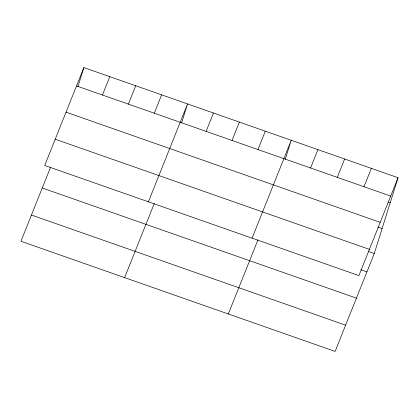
<?xml version="1.0" encoding="UTF-8"?>
<svg xmlns="http://www.w3.org/2000/svg" width="419" height="419" viewBox="0 0 419 419"><rect width="100%" height="100%" fill="white"/><g stroke="black" fill="none" stroke-linecap="round" stroke-linejoin="round"><path stroke-width="0.63" d="M77.897 86.644L83.873 67.579L398.05 177.724L374.277 253.537L335.127 351.421L20.95 241.276L50.61 167.118M181.574 122.992L187.55 103.928L148.399 201.811M285.255 159.335L291.231 140.276L252.081 238.16M83.873 67.579L44.723 165.463L358.9 275.608L398.05 177.724M102.451 95.029L109.794 76.667M128.371 104.116L135.714 85.754M154.286 113.203L161.634 94.841M124.626 277.624L154.286 203.466M206.127 131.377L213.47 113.015M232.047 140.465L239.39 122.102M257.968 149.552L265.311 131.189M228.308 313.967L257.968 239.815M310.589 167.998L317.937 149.641M337.295 177.363L344.638 159M364.001 186.727L371.344 168.365M76.53 85.942L390.707 196.087M388.382 202.105L390.204 202.744M66.034 112.187L380.211 222.327M377.875 227.03L382.123 228.517M55.219 139.223L369.396 249.368M368.207 251.41L374.277 253.537M360.864 269.768L366.934 271.894M42.261 187.995L356.438 298.139M31.446 215.031L345.623 325.175"/></g></svg>
